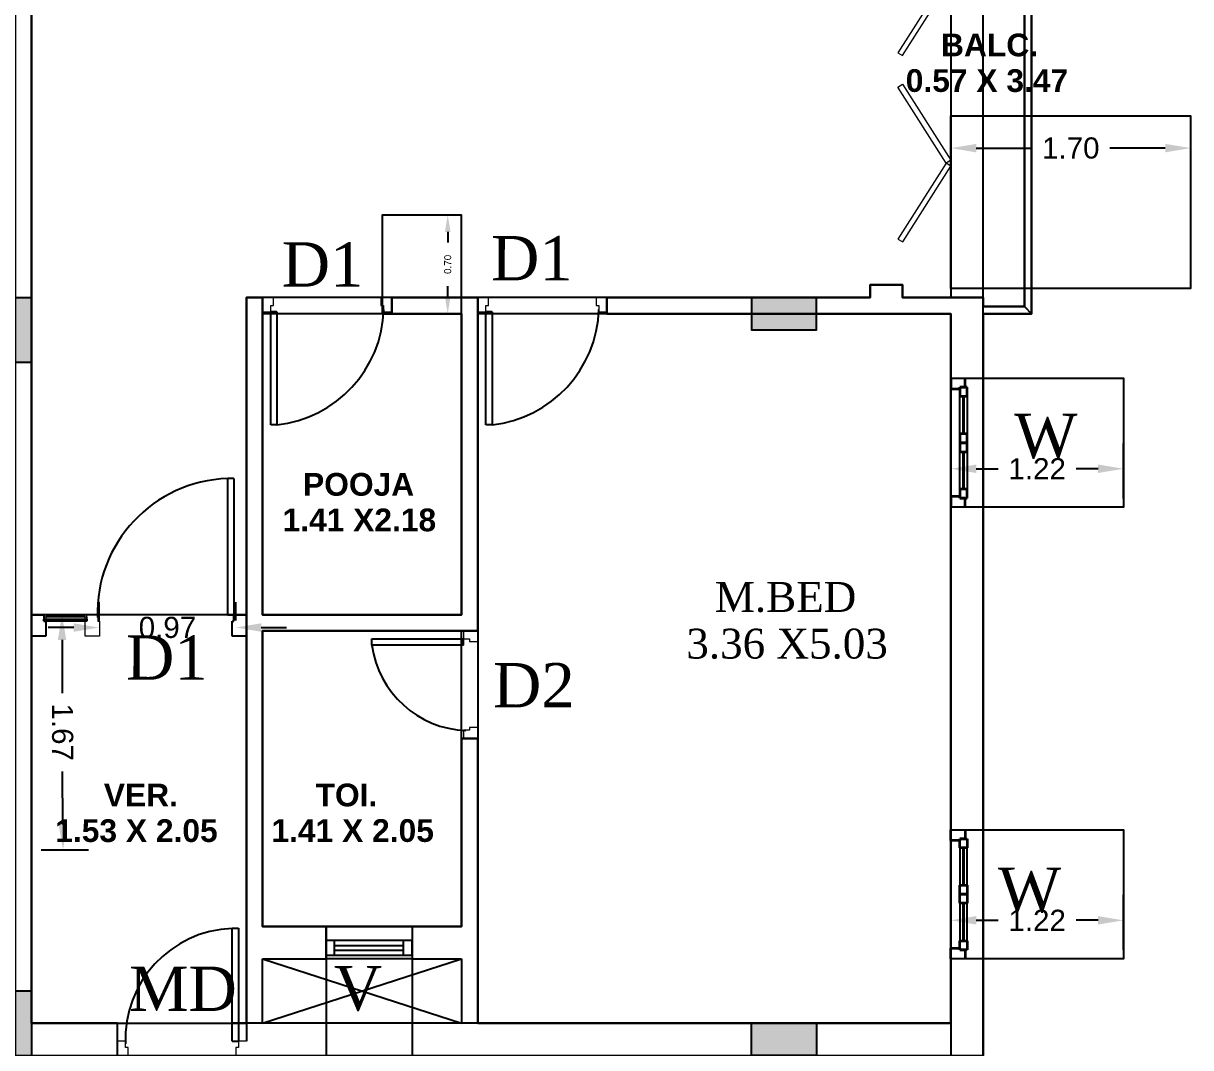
# Model space of a CAD drawing. Header units: metres. Extents: x 8742 to 14639, y -4028 to 1902.
# Drawn here: x 8777.32 to 8785.6, y 1859.27 to 1866.54 of the extents above; entities that cross this region are included whole.
import ezdxf

# ---------------------------------------------------------------- set-up
doc = ezdxf.new("R2010")
doc.units = ezdxf.units.M
for name, color, linetype in [('BLK_1_FLR_1_BALCONY_4', 5, 'Continuous'), ('BLK_1_FLR_1_BLT_UP_AREA', 3, 'Continuous'), ('BLK_1_FLR_1_CARPET_AREA', 3, 'Continuous'), ('BLK_1_FLR_1_EXIT_WIDTH_DOOR', 2, 'Continuous'), ('BLK_1_FLR_1_REGULAR_ROOM_13', 1, 'Continuous'), ('BLK_1_FLR_1_REGULAR_ROOM_7', 1, 'Continuous'), ('BLK_1_FLR_1_REGULAR_ROOM_8', 1, 'Continuous'), ('BLK_1_FLR_1_ROOM_13_LIGHT_VENTILATION_1', 1, 'Continuous'), ('BLK_1_FLR_1_ROOM_7_LIGHT_VENTILATION_1', 1, 'Continuous'), ('BLK_1_FLR_1_ROOM_7_LIGHT_VENTILATION_2', 1, 'Continuous'), ('BLK_1_FLR_1_ROOM_8_LIGHT_VENTILATION_1', 1, 'Continuous'), ('BLK_1_FLR_1_UNITFA_3', 234, 'Continuous'), ('BLK_1_FLR_1_VERANDAH', 5, 'Continuous'), ('BLK_1_FLR_1_WC_BATH', 3, 'Continuous'), ('TEXT 1', 7, 'Continuous'), ('TOILET_VENTILATION', 6, 'Continuous')]:
    doc.layers.add(name, color=color, linetype=linetype)
doc.styles.add('ANAND', font='times.ttf')
doc.styles.add('Arial_B_1', font='times.ttf', dxfattribs={"height": 0.5})
doc.styles.add('Arial_B_2', font='arialbd.ttf', dxfattribs={"height": 10.306118})
doc.styles.get("Standard").update_dxf_attribs({"font": 'arial.ttf'})
doc.dimstyles.get("Standard").update_dxf_attribs({"dimtxt": 0.15, "dimasz": 0.18, "dimexe": 0.18, "dimexo": 0.0625, "dimgap": 0.09, "dimtad": 0, "dimzin": 0, "dimdsep": 46, "dimtxsty": 'Standard', "dimcen": 0.09, "dimadec": 0, "dimazin": 0, "dimtfac": 1, "dimtofl": 0, "dimtmove": 0, "dimatfit": 3, "dimfxl": 0, "dimtolj": 1, "dimtzin": 0, "dimarcsym": 0})

# ---------------------------------------------------------------- blocks, each defined once
blk = doc.blocks.new('DOOR - DOOR-1641842-3_1ST_FLOOR')
for p, q in [((14, 33.25), (15.75, 33.25)), ((14, 1.75), (14, 33.25)), ((15.75, 33.25), (15.75, 1.75)), ((14, 1.75), (15.75, 1.75))]:
    blk.add_line(p, q)
at = {"lineweight": 18}
for p, q in [((-15.75, 1.75), (-18, 1.75)), ((-15.75, 0), (-15.75, 1.75)), ((18, 1.75), (15.75, 1.75)), ((15.75, 1.75), (15.75, 0)), ((-18, -2.25), (-15, -2.25)), ((-15, 0), (-15.75, 0)), ((-15, -2.25), (-15, 0)), ((15.75, 0), (15, 0)), ((15, 0), (15, -2.25)), ((15, -2.25), (18, -2.25))]:
    blk.add_line(p, q, dxfattribs=at)
blk.add_arc((17.63, 0), 33.45, 96.2291, 178.1985)
blk = doc.blocks.new('DOOR - DOOR-1657968-3_1ST_FLOOR')
for p, q in [((14, 31), (15.75, 31)), ((14, -0.5), (14, 31)), ((15.75, 31), (15.75, -0.5)), ((14, -0.5), (15.75, -0.5))]:
    blk.add_line(p, q)
at = {"lineweight": 18}
for p, q in [((-15.75, -0.5), (-18, -0.5)), ((-15.75, -2.25), (-15.75, -0.5)), ((-15, -2.25), (-15.75, -2.25)), ((-15, -4.5), (-15, -2.25)), ((15.75, -2.25), (15, -2.25)), ((15, -2.25), (15, -4.5)), ((18, -0.5), (15.75, -0.5)), ((15.75, -0.5), (15.75, -2.25)), ((-18, -4.5), (-15, -4.5)), ((15, -4.5), (18, -4.5))]:
    blk.add_line(p, q, dxfattribs=at)
blk.add_arc((15.2, 0), 31.02, 92.2138, 182.2138)
blk = doc.blocks.new('W 1 - W 1-1211607-3_1ST_FLOOR')
at = {"lineweight": 35}
for p, q in [((-13, 0), (-15.5, 0)), ((-15.5, 0), (-15.5, -2.03)), ((-13, -2.03), (-13, 0)), ((2.5, 0), (0, 0)), ((0, 0), (0, -2.03)), ((2.5, -2.03), (2.5, 0)), ((-15.5, -0.5), (-18, -0.5)), ((-15.5, -2.03), (-15.5, -0.5)), ((-15.5, -2.03), (-13, -2.03)), ((-15, -2.03), (-15.5, -2.03)), ((-15, -4.5), (-15, -2.03)), ((-2.5, -0.99), (-13, -0.99)), ((-13, -0.99), (-13, -1.01)), ((-13, -1.01), (-2.5, -1.01)), ((0, 0), (-2.5, 0)), ((-2.5, 0), (-2.5, -2.03)), ((-2.5, -1.01), (-2.5, -0.99)), ((-2.5, -2.03), (0, -2.03)), ((0, -2.03), (0, 0)), ((0, -2.03), (2.5, -2.03)), ((13, -0.99), (2.5, -0.99)), ((2.5, -0.99), (2.5, -1.01)), ((2.5, -1.01), (13, -1.01)), ((15.5, 0), (13, 0)), ((13, 0), (13, -2.03)), ((13, -1.01), (13, -0.99)), ((13, -2.03), (15.5, -2.03)), ((15.5, -2.03), (15, -2.03)), ((15, -2.03), (15, -4.5)), ((15.5, -2.03), (15.5, 0)), ((15.5, -0.5), (15.5, -2.03)), ((18, -0.5), (15.5, -0.5)), ((-18, -4.5), (-15, -4.5)), ((15, -4.5), (18, -4.5))]:
    blk.add_line(p, q, dxfattribs=at)
for p, q in [((-13, 0), (-2.5, 0)), ((2.5, 0), (13, 0)), ((-2.5, -2.03), (-13, -2.03)), ((13, -2.03), (2.5, -2.03)), ((-15, -4.5), (15, -4.5))]:
    blk.add_line(p, q)
blk = doc.blocks.new('M_Bifold-4 Panel - 1830 x 2134mm 2-1742138-3_1ST_FLOOR')
at = {"lineweight": 18}
for p, q in [((-48.02, 4.49), (-26.82, 17.97)), ((-26.01, 16.7), (-47.21, 3.23)), ((-26.82, 17.97), (-26.01, 16.7)), ((-25.21, 17.97), (-26.01, 16.7)), ((-26.01, 16.7), (-4.81, 3.23)), ((-4, 4.49), (-25.21, 17.97)), ((4, 4.49), (25.2, 17.97)), ((26.01, 16.7), (4.8, 3.23)), ((25.2, 17.97), (26.01, 16.7)), ((26.82, 17.97), (26.02, 16.7)), ((26.02, 16.7), (47.22, 3.23)), ((47.93, 4.55), (26.82, 17.97)), ((-47.21, 3.23), (-48.02, 4.49)), ((-4.81, 3.23), (-4, 4.49)), ((4.8, 3.23), (4, 4.49)), ((47.22, 3.23), (47.93, 4.55))]:
    blk.add_line(p, q, dxfattribs=at)
blk = doc.blocks.new('DOOR - TOI_-1641784-3_1ST_FLOOR')
for p, q in [((11, 27.25), (12.75, 27.25)), ((11, 1.75), (11, 27.25)), ((12.75, 27.25), (12.75, 1.75)), ((11, 1.75), (12.75, 1.75))]:
    blk.add_line(p, q)
at = {"lineweight": 18}
for p, q in [((-12.75, 1.75), (-15, 1.75)), ((-12.75, 0), (-12.75, 1.75)), ((15, 1.75), (12.75, 1.75)), ((12.75, 1.75), (12.75, 0)), ((-15, -2.25), (-12, -2.25)), ((-12, 0), (-12.75, 0)), ((-12, -2.25), (-12, 0)), ((12.75, 0), (12, 0)), ((12, 0), (12, -2.25)), ((12, -2.25), (15, -2.25))]:
    blk.add_line(p, q, dxfattribs=at)
blk.add_arc((14.68, 0), 27.5, 97.6803, 177.8085)
blk = doc.blocks.new('Louvre - V1-1730498-3_1ST_FLOOR')
for p, q in [((-23.42, 0.9), (-23.42, 4.88)), ((0.58, 4.88), (0.58, 0.9)), ((0.58, 0.9), (-23.42, 0.9)), ((-23.42, 0.9), (-23.42, -3.16)), ((-21.06, -3.16), (-21.06, 0.9)), ((-1.78, -3.16), (-1.78, 0.9)), ((0.58, -3.16), (0.58, 0.9)), ((-23.42, -3.16), (0.58, -3.16)), ((-21.06, -0.46), (-1.78, -0.46)), ((-1.78, -1.81), (-21.06, -1.81))]:
    blk.add_line(p, q)
blk = doc.blocks.new('Main Door - Main Door-1737630-3_1ST_FLOOR')
for p, q in [((-30, 3.75), (-26, 3.75)), ((-26, 3.75), (-26, -0.5)), ((26, 3.75), (30, 3.75)), ((26, -0.5), (26, 3.75)), ((-26.5, -2.25), (-30, -2.25)), ((-26.5, -0.5), (-26.5, -2.25)), ((-26, -0.5), (-26.5, -0.5)), ((-24.75, -2.25), (-26.5, -2.25)), ((-26.5, -40.25), (-26.5, -2.25)), ((-24.75, -2.25), (-24.75, -40.25)), ((14.5, -0.5), (26.5, -0.5)), ((14.5, -1), (14.5, -0.5)), ((26.5, -1), (14.5, -1)), ((14.5, -2.25), (26.5, -2.25)), ((15, -1.7), (26, -1.7)), ((26.5, -0.5), (26, -0.5)), ((26.5, -0.5), (26.5, -1)), ((26.5, -2.25), (26.5, -0.5)), ((30, -2.25), (26.5, -2.25)), ((-26.5, -40.25), (-24.75, -40.25))]:
    blk.add_line(p, q)
at = {"lineweight": 18}
for p, q in [((11, 3.75), (15, 3.75)), ((11, -0.5), (11, 3.75)), ((15, 3.75), (15, -0.5)), ((11.5, -0.5), (11, -0.5)), ((11.5, -2.25), (11.5, -0.5)), ((14.5, -2.25), (11.5, -2.25)), ((14.5, -0.5), (14.5, -2.25)), ((15, -0.5), (14.5, -0.5)), ((14.5, -1), (15, -1)), ((14.5, -1.7), (14.5, -1)), ((15, -1.7), (14.5, -1.7)), ((15, -1), (15, -1.7)), ((26, -1), (26.5, -1)), ((26, -1.7), (26, -1)), ((26.5, -1.7), (26, -1.7)), ((26.5, -1), (26.5, -1.7))]:
    blk.add_line(p, q, dxfattribs=at)
blk.add_arc((-25.98, -2.71), 37.56, 271.8722, 1.8722)
blk = doc.blocks.new('W 1 - W 1-1209876-3_1ST_FLOOR')
at = {"lineweight": 35}
for p, q in [((-18, 4.5), (-15, 4.5)), ((-15, 4.5), (-15, 2.03)), ((15, 4.5), (18, 4.5)), ((15, 2.03), (15, 4.5)), ((-15.5, 0.5), (-18, 0.5)), ((-15.5, 0), (-15.5, 2.03)), ((-15.5, 2.03), (-13, 2.03)), ((-15, 2.03), (-15.5, 2.03)), ((-15.5, 2.03), (-15.5, 0.5)), ((-13, 2.03), (-13, 0)), ((-13, 1.01), (-2.5, 1.01)), ((-13, 0.99), (-13, 1.01)), ((-2.5, 0.99), (-13, 0.99)), ((-2.5, 0), (-2.5, 2.03)), ((-2.5, 2.03), (0, 2.03)), ((-2.5, 1.01), (-2.5, 0.99)), ((0, 0), (-2.5, 0)), ((0, 2.03), (0, 0)), ((0, 0), (0, 2.03)), ((0, 2.03), (2.5, 2.03)), ((2.5, 2.03), (2.5, 0)), ((2.5, 1.01), (13, 1.01)), ((2.5, 0.99), (2.5, 1.01)), ((13, 0.99), (2.5, 0.99)), ((13, 0), (13, 2.03)), ((13, 2.03), (15.5, 2.03)), ((13, 1.01), (13, 0.99)), ((15.5, 0), (13, 0)), ((15.5, 2.03), (15, 2.03)), ((15.5, 2.03), (15.5, 0)), ((15.5, 0.5), (15.5, 2.03)), ((18, 0.5), (15.5, 0.5)), ((-13, 0), (-15.5, 0)), ((2.5, 0), (0, 0))]:
    blk.add_line(p, q, dxfattribs=at)
for p, q in [((-2.5, 2.03), (-13, 2.03)), ((-13, 0), (-2.5, 0)), ((13, 2.03), (2.5, 2.03)), ((2.5, 0), (13, 0))]:
    blk.add_line(p, q)
blk = doc.blocks.new('*D395')
at = {"layer": 'BLK_1_FLR_1_ROOM_7_LIGHT_VENTILATION_2', "color": 0, "lineweight": -2}
for p, q in [((8783.9003, 1863.1693), (8783.9003, 1863.5598)), ((8785.1236, 1863.1693), (8785.1236, 1863.5598)), ((8784.0803, 1863.3798), (8784.235, 1863.3798)), ((8784.9436, 1863.3798), (8784.7889, 1863.3798))]:
    blk.add_line(p, q, dxfattribs=at)
at = {"layer": 'BLK_1_FLR_1_ROOM_7_LIGHT_VENTILATION_2', "color": 0}
for points in [[(8784.0803, 1863.4098), (8784.0803, 1863.3498), (8783.9003, 1863.3798)], [(8784.9436, 1863.4098), (8784.9436, 1863.3498), (8785.1236, 1863.3798)]]:
    blk.add_solid(points, dxfattribs=at)
at = {"layer": 'Defpoints', "color": 0}
for p in [(8785.1236, 1863.3798), (8783.9003, 1863.1068), (8785.1236, 1863.1068)]:
    blk.add_point(p, dxfattribs=at)
at = {"layer": 'BLK_1_FLR_1_ROOM_7_LIGHT_VENTILATION_2', "color": 0, "insert": (8784.5119, 1863.3798), "char_height": 0.15, "attachment_point": 5}
blk.add_mtext('\\A1;1.22', dxfattribs=at)
blk = doc.blocks.new('*D397')
at = {"layer": 'BLK_1_FLR_1_VERANDAH', "color": 0, "lineweight": -2}
for p, q in [((8777.442, 1862.3445), (8777.7762, 1862.3459)), ((8777.597, 1862.1651), (8777.5986, 1861.7887)), ((8777.6028, 1860.8568), (8777.6011, 1861.2332)), ((8777.4495, 1860.6761), (8777.7836, 1860.6776))]:
    blk.add_line(p, q, dxfattribs=at)
at = {"layer": 'BLK_1_FLR_1_VERANDAH', "color": 0}
for points in [[(8777.627, 1862.1653), (8777.567, 1862.165), (8777.5962, 1862.3451)], [(8777.6328, 1860.8569), (8777.5728, 1860.8567), (8777.6036, 1860.6768)]]:
    blk.add_solid(points, dxfattribs=at)
at = {"layer": 'Defpoints', "color": 0}
for p in [(8777.3795, 1862.3442), (8777.387, 1860.6758), (8777.6036, 1860.6768)]:
    blk.add_point(p, dxfattribs=at)
at = {"layer": 'BLK_1_FLR_1_VERANDAH', "color": 0, "insert": (8777.5999, 1861.511), "char_height": 0.15, "attachment_point": 5, "rotation": 270.25517}
blk.add_mtext('\\A1;1.67', dxfattribs=at)
blk = doc.blocks.new('*D359')
at = {"layer": 'BLK_1_FLR_1_EXIT_WIDTH_DOOR', "color": 0, "lineweight": -2}
for p, q in [((8777.8593, 1862.3041), (8777.8593, 1862.4334)), ((8778.8294, 1862.3041), (8778.8294, 1862.4334)), ((8777.6793, 1862.2534), (8777.4993, 1862.2534)), ((8779.0094, 1862.2534), (8779.1894, 1862.2534))]:
    blk.add_line(p, q, dxfattribs=at)
at = {"layer": 'BLK_1_FLR_1_EXIT_WIDTH_DOOR', "color": 0}
for points in [[(8777.6793, 1862.2834), (8777.6793, 1862.2234), (8777.8593, 1862.2534)], [(8779.0094, 1862.2834), (8779.0094, 1862.2234), (8778.8294, 1862.2534)]]:
    blk.add_solid(points, dxfattribs=at)
at = {"layer": 'Defpoints', "color": 0}
for p in [(8777.8593, 1862.2534), (8777.8593, 1862.2416), (8778.8294, 1862.2416)]:
    blk.add_point(p, dxfattribs=at)
at = {"layer": 'BLK_1_FLR_1_EXIT_WIDTH_DOOR', "color": 0, "insert": (8778.3443, 1862.2534), "char_height": 0.15, "attachment_point": 5}
blk.add_mtext('\\A1;0.97', dxfattribs=at)
blk = doc.blocks.new('*D348')
at = {"layer": 'BLK_1_FLR_1_ROOM_7_LIGHT_VENTILATION_1', "color": 0, "lineweight": -2}
for p, q in [((8783.9003, 1859.9662), (8783.9003, 1860.3566)), ((8785.1236, 1859.9662), (8785.1236, 1860.3566)), ((8784.0803, 1860.1766), (8784.235, 1860.1766)), ((8784.9436, 1860.1766), (8784.7889, 1860.1766))]:
    blk.add_line(p, q, dxfattribs=at)
at = {"layer": 'BLK_1_FLR_1_ROOM_7_LIGHT_VENTILATION_1', "color": 0}
for points in [[(8784.0803, 1860.2066), (8784.0803, 1860.1466), (8783.9003, 1860.1766)], [(8784.9436, 1860.2066), (8784.9436, 1860.1466), (8785.1236, 1860.1766)]]:
    blk.add_solid(points, dxfattribs=at)
at = {"layer": 'Defpoints', "color": 0}
for p in [(8785.1236, 1860.1766), (8783.9003, 1859.9037), (8785.1236, 1859.9037)]:
    blk.add_point(p, dxfattribs=at)
at = {"layer": 'BLK_1_FLR_1_ROOM_7_LIGHT_VENTILATION_1', "color": 0, "insert": (8784.5119, 1860.1766), "char_height": 0.15, "attachment_point": 5}
blk.add_mtext('\\A1;1.22', dxfattribs=at)
blk = doc.blocks.new('*D351')
at = {"layer": 'BLK_1_FLR_1_ROOM_13_LIGHT_VENTILATION_1', "color": 0, "lineweight": -2}
for p, q in [((8780.3677, 1865.1796), (8780.1519, 1865.1796)), ((8780.3319, 1865.0596), (8780.3319, 1864.9845)), ((8780.3319, 1864.5996), (8780.3319, 1864.6747)), ((8780.3677, 1864.4796), (8780.1519, 1864.4796))]:
    blk.add_line(p, q, dxfattribs=at)
at = {"layer": 'BLK_1_FLR_1_ROOM_13_LIGHT_VENTILATION_1', "color": 0}
for points in [[(8780.3119, 1865.0596), (8780.3519, 1865.0596), (8780.3319, 1865.1796)], [(8780.3119, 1864.5996), (8780.3519, 1864.5996), (8780.3319, 1864.4796)]]:
    blk.add_solid(points, dxfattribs=at)
at = {"layer": 'Defpoints', "color": 0}
for p in [(8780.3319, 1865.1796), (8780.4302, 1865.1796), (8780.4302, 1864.4796)]:
    blk.add_point(p, dxfattribs=at)
at = {"layer": 'BLK_1_FLR_1_ROOM_13_LIGHT_VENTILATION_1', "color": 0, "insert": (8780.3319, 1864.8296), "char_height": 0.05, "attachment_point": 5, "rotation": 90}
blk.add_mtext('\\A1;0.70', dxfattribs=at)
blk = doc.blocks.new('*D377')
at = {"layer": 'BLK_1_FLR_1_ROOM_8_LIGHT_VENTILATION_1', "color": 0, "lineweight": -2}
for p, q in [((8783.9003, 1865.8219), (8783.9003, 1865.4742)), ((8785.6006, 1865.8219), (8785.6006, 1865.4742)), ((8784.0803, 1865.6542), (8784.473, 1865.6542)), ((8785.4206, 1865.6542), (8785.028, 1865.6542))]:
    blk.add_line(p, q, dxfattribs=at)
at = {"layer": 'BLK_1_FLR_1_ROOM_8_LIGHT_VENTILATION_1', "color": 0}
for points in [[(8784.0803, 1865.6842), (8784.0803, 1865.6242), (8783.9003, 1865.6542)], [(8785.4206, 1865.6842), (8785.4206, 1865.6242), (8785.6006, 1865.6542)]]:
    blk.add_solid(points, dxfattribs=at)
at = {"layer": 'Defpoints', "color": 0}
for p in [(8783.9003, 1865.8844), (8785.6006, 1865.8844), (8785.6006, 1865.6542)]:
    blk.add_point(p, dxfattribs=at)
at = {"layer": 'BLK_1_FLR_1_ROOM_8_LIGHT_VENTILATION_1', "color": 0, "insert": (8784.7505, 1865.6542), "char_height": 0.15, "attachment_point": 5}
blk.add_mtext('\\A1;1.70', dxfattribs=at)

msp = doc.modelspace()

# ---------------------------------------------------------------- hatches: boundary and pattern name
h = msp.add_hatch(color=1)
h.dxf.hatch_style = 1
h.paths.add_polyline_path([(8777.3807, 1864.594), (8777.1507, 1864.594), (8777.1507, 1864.134), (8777.3807, 1864.134)])
h = msp.add_hatch(color=1)
h.dxf.hatch_style = 1
h.paths.add_polyline_path([(8782.9474, 1864.3647), (8782.9474, 1864.5947), (8782.4874, 1864.5948), (8782.4874, 1864.3648)])
h = msp.add_hatch(color=1)
h.dxf.hatch_style = 1
h.paths.add_polyline_path([(8777.3807, 1859.6761), (8777.1507, 1859.6761), (8777.1507, 1859.2161), (8777.3807, 1859.2161)])
h = msp.add_hatch(color=1)
h.dxf.hatch_style = 1
h.paths.add_polyline_path([(8782.947, 1859.2173), (8782.947, 1859.4473), (8782.487, 1859.4473), (8782.487, 1859.2173)])

# ---------------------------------------------------------------- linework, layer by layer
for p, q in [((8784.4723, 1864.4796), (8784.4723, 1867.9498)), ((8777.3795, 1864.2508), (8777.3795, 1867.8354)), ((8784.4223, 1867.8997), (8784.4223, 1864.5297)), ((8783.5571, 1864.6836), (8783.3283, 1864.6836)), ((8783.3283, 1864.6836), (8783.3283, 1864.594)), ((8783.5571, 1864.594), (8783.5571, 1864.6836)), ((8779.0193, 1864.594), (8778.9049, 1864.594)), ((8778.9049, 1864.594), (8778.9049, 1859.3189)), ((8779.0193, 1862.3442), (8779.0193, 1864.594)), ((8780.5446, 1864.594), (8779.9344, 1864.594)), ((8779.9344, 1864.594), (8779.9344, 1864.4796)), ((8780.5446, 1862.2298), (8780.5446, 1864.594)), ((8783.3283, 1864.594), (8781.4598, 1864.594)), ((8782.4894, 1864.594), (8781.4598, 1864.594)), ((8781.4598, 1864.594), (8781.4598, 1864.4796)), ((8784.1291, 1864.594), (8783.5571, 1864.594)), ((8784.1291, 1864.022), (8784.1291, 1864.594)), ((8784.4223, 1864.5297), (8784.1291, 1864.5297)), ((8784.4223, 1864.5297), (8784.4723, 1864.4796)), ((8779.9344, 1864.4796), (8780.4302, 1864.4796)), ((8780.4302, 1864.4796), (8780.4302, 1862.3442)), ((8781.4598, 1864.4796), (8782.4894, 1864.4796)), ((8781.4598, 1864.4796), (8783.9003, 1864.4796)), ((8783.9003, 1864.4796), (8783.9003, 1864.022)), ((8784.1291, 1864.4796), (8784.4723, 1864.4796)), ((8777.3795, 1859.4461), (8777.3795, 1864.2508)), ((8783.9003, 1864.022), (8784.1291, 1864.022)), ((8784.1291, 1864.022), (8784.1291, 1863.1068)), ((8784.1291, 1863.1068), (8783.9003, 1863.1068)), ((8783.9003, 1863.1068), (8783.9003, 1859.2173)), ((8784.1291, 1860.8189), (8784.1291, 1863.1068)), ((8780.4302, 1862.3442), (8779.0193, 1862.3442)), ((8779.0193, 1860.1325), (8779.0193, 1862.2298)), ((8779.0193, 1862.2298), (8780.5446, 1862.2298)), ((8780.5446, 1861.4671), (8780.4302, 1861.4671)), ((8780.4302, 1861.4671), (8780.4302, 1860.1325)), ((8780.5446, 1859.4552), (8780.5446, 1861.4671)), ((8783.9003, 1860.8189), (8784.1291, 1860.8189)), ((8784.1291, 1860.8189), (8784.1291, 1859.9037)), ((8779.4692, 1860.1325), (8779.0193, 1860.1325)), ((8779.4692, 1859.9037), (8779.4692, 1860.1325)), ((8779.4692, 1860.1325), (8780.0793, 1860.1325)), ((8780.4302, 1860.1325), (8780.0793, 1860.1325)), ((8780.0793, 1860.1325), (8780.0793, 1859.9037)), ((8779.0193, 1859.4461), (8779.0193, 1859.9037)), ((8779.0193, 1859.9037), (8779.4692, 1859.9037)), ((8780.0793, 1859.9037), (8779.4692, 1859.9037)), ((8780.0793, 1859.9037), (8780.4302, 1859.9037)), ((8780.4302, 1859.9037), (8780.4302, 1859.4461)), ((8784.1291, 1859.9037), (8783.9003, 1859.9037)), ((8784.1291, 1859.2173), (8784.1291, 1859.9037)), ((8777.9897, 1859.4461), (8777.3795, 1859.4461)), ((8777.9897, 1859.2173), (8777.9897, 1859.4461)), ((8783.9003, 1859.4461), (8778.8032, 1859.4461))]:
    msp.add_line(p, q)
at = {"ltscale": 50}
for p, q in [((8779.0193, 1859.4461), (8780.4302, 1859.9037)), ((8779.0193, 1859.9037), (8780.4302, 1859.4461))]:
    msp.add_line(p, q, dxfattribs=at)
for points in [[(8770.4012, 1859.2173), (8770.4012, 1864.4796), (8770.058, 1864.4796), (8770.058, 1867.9498), (8770.4012, 1867.9498), (8770.4012, 1874.4705), (8773.3755, 1874.4705), (8773.3755, 1873.2503), (8777.1507, 1873.2503), (8777.1507, 1874.4705), (8780.1251, 1874.4705), (8780.1251, 1873.2503), (8784.1291, 1873.2503), (8784.1291, 1867.9498), (8784.4723, 1867.9498), (8784.4723, 1864.4796), (8784.1291, 1864.4796), (8784.1291, 1859.2173)], [(8777.3795, 1870.314), (8777.3795, 1859.4461), (8778.9049, 1859.4461), (8778.9049, 1864.594), (8779.0193, 1864.594), (8779.0193, 1862.3442), (8780.4302, 1862.3442), (8780.4302, 1864.4796), (8779.9344, 1864.4796), (8779.9344, 1864.594), (8780.5446, 1864.594), (8780.5446, 1862.2298), (8779.0193, 1862.2298), (8779.0193, 1860.1325), (8780.4302, 1860.1325), (8780.4302, 1861.4671), (8780.5446, 1861.4671), (8780.5446, 1859.4461), (8783.9003, 1859.4461), (8783.9003, 1864.4796), (8781.4598, 1864.4796), (8781.4598, 1864.594), (8783.3283, 1864.594), (8783.3283, 1864.6836), (8783.5571, 1864.6836), (8783.5571, 1864.594), (8784.1291, 1864.594), (8784.1291, 1864.5297), (8784.4223, 1864.5297), (8784.4223, 1867.8997)], [(8784.4723, 1864.4796), (8784.1291, 1864.4796), (8784.1291, 1867.9498), (8784.4723, 1867.9498), (8784.4723, 1864.4796)], [(8777.3795, 1862.3442), (8777.3795, 1859.4461), (8778.9049, 1859.4461), (8778.9049, 1862.3442), (8777.3795, 1862.3442)], [(8779.0193, 1860.1325), (8780.4302, 1860.1325), (8780.4302, 1862.2298), (8779.0193, 1862.2298), (8779.0193, 1860.1325)]]:
    msp.add_lwpolyline(points)
for points in [[(8777.2651, 1859.2173), (8784.1291, 1859.2173), (8784.1291, 1864.4796), (8784.4723, 1864.4796), (8784.4723, 1867.9498), (8784.1291, 1867.9498), (8784.1291, 1873.2503), (8780.1251, 1873.2503), (8780.1251, 1874.4705), (8777.1507, 1874.4705), (8777.1507, 1873.2503), (8777.1507, 1873.0215), (8777.2651, 1873.0215), (8777.2651, 1859.2173)], [(8778.9049, 1862.3442), (8777.3795, 1862.3442), (8777.3795, 1870.314), (8780.7352, 1870.314), (8780.7352, 1867.8354), (8783.3283, 1867.8354), (8783.3319, 1867.7343), (8783.5571, 1867.7343), (8783.5571, 1867.8354), (8783.9003, 1867.8354), (8783.9003, 1864.594), (8783.5571, 1864.594), (8783.5571, 1864.6836), (8783.3283, 1864.6836), (8783.3283, 1864.594), (8778.9049, 1864.594)], [(8779.0193, 1862.3442), (8780.4302, 1862.3442), (8780.4302, 1864.4796), (8779.0193, 1864.4796), (8779.0193, 1862.3442)], [(8780.5446, 1860.5863), (8780.5446, 1860.5863), (8780.5446, 1859.4461), (8783.9003, 1859.4461), (8783.9003, 1864.4796), (8780.5446, 1864.4796)]]:
    msp.add_lwpolyline(points, close=True)
at = {"layer": 'BLK_1_FLR_1_BALCONY_4'}
msp.add_lwpolyline([(8784.4723, 1864.4796), (8784.1291, 1864.4796), (8784.1291, 1867.9498), (8784.4723, 1867.9498), (8784.4723, 1864.4796)], dxfattribs=at)
at = {"layer": 'BLK_1_FLR_1_BLT_UP_AREA', "color": 3}
msp.add_lwpolyline([(8770.4012, 1859.2173), (8770.4012, 1864.4796), (8770.058, 1864.4796), (8770.058, 1867.9498), (8770.4012, 1867.9498), (8770.4012, 1874.4705), (8773.3755, 1874.4705), (8773.3755, 1873.2503), (8777.1507, 1873.2503), (8777.1507, 1874.4705), (8780.1251, 1874.4705), (8780.1251, 1873.2503), (8784.1291, 1873.2503), (8784.1291, 1867.9498), (8784.4723, 1867.9498), (8784.4723, 1864.4796), (8784.1291, 1864.4796), (8784.1291, 1859.2173)], dxfattribs=at)
at = {"layer": 'BLK_1_FLR_1_CARPET_AREA', "color": 3}
msp.add_lwpolyline([(8777.3795, 1870.314), (8777.3795, 1859.4461), (8778.9049, 1859.4461), (8778.9049, 1864.594), (8779.0193, 1864.594), (8779.0193, 1862.3442), (8780.4302, 1862.3442), (8780.4302, 1864.4796), (8779.9344, 1864.4796), (8779.9344, 1864.594), (8780.5446, 1864.594), (8780.5446, 1862.2298), (8779.0193, 1862.2298), (8779.0193, 1860.1325), (8780.4302, 1860.1325), (8780.4302, 1861.4671), (8780.5446, 1861.4671), (8780.5446, 1859.4461), (8783.9003, 1859.4461), (8783.9003, 1864.4796), (8781.4598, 1864.4796), (8781.4598, 1864.594), (8783.3283, 1864.594), (8783.3283, 1864.6836), (8783.5571, 1864.6836), (8783.5571, 1864.594), (8784.1291, 1864.594), (8784.1291, 1864.5297), (8784.4223, 1864.5297), (8784.4223, 1867.8997)], dxfattribs=at)
at = {"layer": 'BLK_1_FLR_1_REGULAR_ROOM_13'}
msp.add_lwpolyline([(8779.0193, 1862.3442), (8780.4302, 1862.3442), (8780.4302, 1864.4796), (8779.0193, 1864.4796), (8779.0193, 1862.3442)], close=True, dxfattribs=at)
at = {"layer": 'BLK_1_FLR_1_REGULAR_ROOM_7'}
msp.add_lwpolyline([(8780.5446, 1860.5863), (8780.5446, 1860.5863), (8780.5446, 1859.4461), (8783.9003, 1859.4461), (8783.9003, 1864.4796), (8780.5446, 1864.4796)], close=True, dxfattribs=at)
at = {"layer": 'BLK_1_FLR_1_REGULAR_ROOM_8'}
msp.add_lwpolyline([(8778.9049, 1862.3442), (8777.3795, 1862.3442), (8777.3795, 1870.314), (8780.7352, 1870.314), (8780.7352, 1867.8354), (8783.3283, 1867.8354), (8783.3319, 1867.7343), (8783.5571, 1867.7343), (8783.5571, 1867.8354), (8783.9003, 1867.8354), (8783.9003, 1864.594), (8783.5571, 1864.594), (8783.5571, 1864.6836), (8783.3283, 1864.6836), (8783.3283, 1864.594), (8778.9049, 1864.594)], close=True, dxfattribs=at)
at = {"layer": 'BLK_1_FLR_1_ROOM_13_LIGHT_VENTILATION_1'}
msp.add_lwpolyline([(8779.8676, 1864.4796), (8780.4302, 1864.4796), (8780.4302, 1865.1796), (8779.8676, 1865.1796)], close=True, dxfattribs=at)
at = {"layer": 'BLK_1_FLR_1_ROOM_7_LIGHT_VENTILATION_1'}
msp.add_lwpolyline([(8783.9003, 1860.8189), (8785.1236, 1860.8189), (8785.1236, 1859.9037), (8783.9003, 1859.9037), (8783.9003, 1860.8189)], dxfattribs=at)
at = {"layer": 'BLK_1_FLR_1_ROOM_7_LIGHT_VENTILATION_2'}
msp.add_lwpolyline([(8783.9003, 1864.022), (8785.1236, 1864.022), (8785.1236, 1863.1068), (8783.9003, 1863.1068), (8783.9003, 1864.022)], dxfattribs=at)
at = {"layer": 'BLK_1_FLR_1_ROOM_8_LIGHT_VENTILATION_1'}
msp.add_lwpolyline([(8783.9003, 1865.8844), (8785.6006, 1865.8844), (8785.6006, 1864.6589), (8783.9003, 1864.6589), (8783.9003, 1865.8844)], close=True, dxfattribs=at)
at = {"layer": 'BLK_1_FLR_1_UNITFA_3'}
msp.add_lwpolyline([(8777.2651, 1859.2173), (8784.1291, 1859.2173), (8784.1291, 1864.4796), (8784.4723, 1864.4796), (8784.4723, 1867.9498), (8784.1291, 1867.9498), (8784.1291, 1873.2503), (8780.1251, 1873.2503), (8780.1251, 1874.4705), (8777.1507, 1874.4705), (8777.1507, 1873.2503), (8777.1507, 1873.0215), (8777.2651, 1873.0215), (8777.2651, 1859.2173)], close=True, dxfattribs=at)
at = {"layer": 'BLK_1_FLR_1_VERANDAH'}
msp.add_lwpolyline([(8777.3795, 1862.3442), (8777.3795, 1859.4461), (8778.9049, 1859.4461), (8778.9049, 1862.3442), (8777.3795, 1862.3442)], dxfattribs=at)
at = {"layer": 'BLK_1_FLR_1_WC_BATH'}
msp.add_lwpolyline([(8779.0193, 1860.1325), (8780.4302, 1860.1325), (8780.4302, 1862.2298), (8779.0193, 1862.2298), (8779.0193, 1860.1325)], dxfattribs=at)
at = {"layer": 'Defpoints', "color": 5}
for points in [[(8777.1507, 1864.594), (8777.3807, 1864.594), (8777.3807, 1864.134), (8777.1507, 1864.134), (8777.1507, 1864.594)], [(8782.4874, 1864.5948), (8782.4874, 1864.3648), (8782.9474, 1864.3647), (8782.9474, 1864.5947), (8782.4874, 1864.5948)], [(8777.1507, 1859.6761), (8777.3807, 1859.6761), (8777.3807, 1859.2161), (8777.1507, 1859.2161), (8777.1507, 1859.6761)], [(8782.947, 1859.4473), (8782.947, 1859.2173), (8782.487, 1859.2173), (8782.487, 1859.4473), (8782.947, 1859.4473)]]:
    msp.add_lwpolyline(points, dxfattribs=at)
at = {"layer": 'TOILET_VENTILATION'}
msp.add_lwpolyline([(8779.4692, 1859.1327), (8780.0819, 1859.1327), (8780.0819, 1860.1325), (8779.4692, 1860.1325), (8779.4692, 1859.1327)], close=True, dxfattribs=at)

# ---------------------------------------------------------------- block references
at = {"xscale": 0.0254221210396509, "yscale": 0.0254221210396509, "zscale": 0.0254221210396509}
for name, p, rotation in [('M_Bifold-4 Panel - 1830 x 2134mm 2-1742138-3_1ST_FLOOR', (8783.4427, 1866.2089), 270.0000000000001), ('DOOR - DOOR-1641842-3_1ST_FLOOR', (8779.4769, 1864.5368), 180), ('DOOR - DOOR-1641842-3_1ST_FLOOR', (8781.0022, 1864.5368), 180), ('W 1 - W 1-1211607-3_1ST_FLOOR', (8784.0147, 1863.5644), 269.9999999999999), ('Main Door - Main Door-1737630-3_1ST_FLOOR', (8778.1422, 1862.287), 180), ('DOOR - TOI_-1641784-3_1ST_FLOOR', (8780.4874, 1861.8484), 89.9999999999999), ('W 1 - W 1-1209876-3_1ST_FLOOR', (8784.0147, 1860.3613), 90.0000000000001)]:
    msp.add_blockref(name, p, dxfattribs=dict(at, rotation=rotation))
for name, p in [('DOOR - DOOR-1657968-3_1ST_FLOOR', (8778.4473, 1859.3317)), ('Louvre - V1-1730498-3_1ST_FLOOR', (8780.0645, 1860.0096))]:
    msp.add_blockref(name, p, dxfattribs=at)

# ---------------------------------------------------------------- texts
at = {"layer": 'TEXT 1', "color": 7, "style": 'ANAND'}
for s, height, p in [('D1', 0.31437, (8780.6385, 1864.7165)), ('D1', 0.31437, (8779.1544, 1864.6723)), ('W', 0.3144, (8784.3494, 1863.4561)), ('D1', 0.31437, (8778.0499, 1861.8836)), ('D2', 0.31437, (8780.6525, 1861.6874)), ('W', 0.3144, (8784.2339, 1860.2364)), ('MD', 0.31437, (8778.0715, 1859.5345)), ('V', 0.3144, (8779.5237, 1859.5388))]:
    msp.add_text(s, height=height, rotation=359.96632, dxfattribs=at).set_placement(p)
at = {"layer": 'TEXT 1', "line_spacing_factor": 0.938532}
for s, insert, char_height, width, attachment_point, style in [('    BALC.\\P0.57 X 3.47', (8783.5801, 1866.4665), 0.161233, 1.489101, 1, 'Arial_B_2'), ('{\\W7.471778; }POOJA\\P{\\W5.151919; }1.41 X2.18', (8778.8381, 1863.3498), 0.161233, 1.70646, 1, 'Arial_B_2'), ('{\\W5.731744; }M.BED\\P{\\W3.203423; }3.36 X5.03', (8781.768, 1862.5762), 0.211618, 1.859296, 1, 'Arial_B_1'), (' VER.\\P1.53 X 2.05', (8778.1246, 1861.1457), 0.161233, 1.489101, 2, 'Arial_B_2'), ('     TOI.\\P1.41 X 2.05', (8779.0818, 1861.1463), 0.161233, 1.561554, 1, 'Arial_B_2')]:
    msp.add_mtext(s, dxfattribs=dict(at, insert=insert, char_height=char_height, width=width, attachment_point=attachment_point, style=style))

# ---------------------------------------------------------------- dimensions: what is measured, and where the dimension line sits
at = {"layer": 'BLK_1_FLR_1_EXIT_WIDTH_DOOR'}
dim = msp.add_aligned_dim(p1=(8778.8294, 1862.2416), p2=(8777.8593, 1862.2416), distance=-0.0118, dimstyle='Standard', dxfattribs=at)
dim.commit()
dim.dimension.update_dxf_attribs({"geometry": '*D359', "text_midpoint": (8778.3443, 1862.2534)})
at = {"layer": 'BLK_1_FLR_1_ROOM_13_LIGHT_VENTILATION_1', "color": 232}
dim = msp.add_linear_dim(base=(8780.3319, 1865.1796), p1=(8780.4302, 1864.4796), p2=(8780.4302, 1865.1796), angle=90, dimstyle='Standard', override={"dimtxt": 0.05, "dimasz": 0.12}, dxfattribs=at)
dim.commit()
dim.dimension.update_dxf_attribs({"geometry": '*D351', "text_midpoint": (8780.3319, 1864.8296), "dimtype": 160})
at = {"layer": 'BLK_1_FLR_1_ROOM_7_LIGHT_VENTILATION_1', "color": 232}
dim = msp.add_aligned_dim(p1=(8783.9003, 1859.9037), p2=(8785.1236, 1859.9037), distance=0.273, dimstyle='Standard', dxfattribs=at)
dim.commit()
dim.dimension.update_dxf_attribs({"geometry": '*D348', "text_midpoint": (8784.5119, 1860.1766)})
at = {"layer": 'BLK_1_FLR_1_ROOM_7_LIGHT_VENTILATION_2', "color": 232}
dim = msp.add_aligned_dim(p1=(8783.9003, 1863.1068), p2=(8785.1236, 1863.1068), distance=0.273, dimstyle='Standard', dxfattribs=at)
dim.commit()
dim.dimension.update_dxf_attribs({"geometry": '*D395', "text_midpoint": (8784.5119, 1863.3798)})
at = {"layer": 'BLK_1_FLR_1_ROOM_8_LIGHT_VENTILATION_1', "color": 232}
dim = msp.add_aligned_dim(p1=(8783.9003, 1865.8844), p2=(8785.6006, 1865.8844), distance=-0.2303, dimstyle='Standard', dxfattribs=at)
dim.commit()
dim.dimension.update_dxf_attribs({"geometry": '*D377', "text_midpoint": (8784.7505, 1865.6542)})
at = {"layer": 'BLK_1_FLR_1_VERANDAH'}
dim = msp.add_aligned_dim(p1=(8777.3795, 1862.3442), p2=(8777.387, 1860.6758), distance=0.2166, dimstyle='Standard', dxfattribs=at)
dim.commit()
dim.dimension.update_dxf_attribs({"geometry": '*D397', "text_midpoint": (8777.5999, 1861.511)})

doc.saveas('drawing.dxf')
